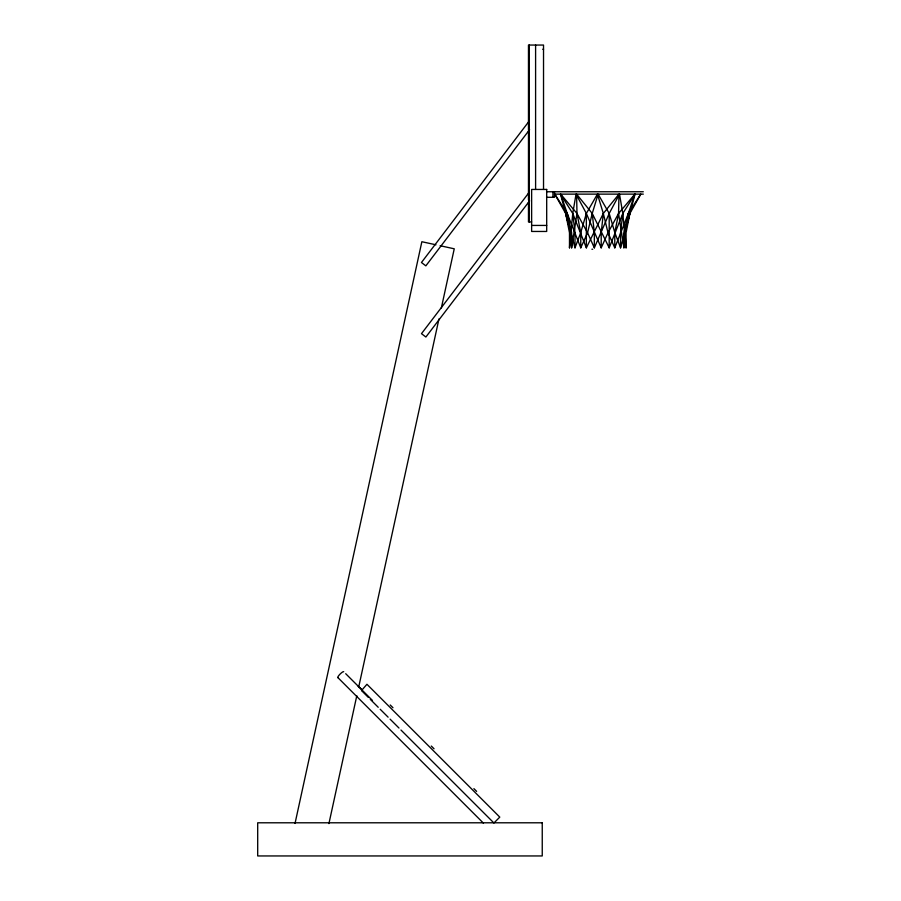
<?xml version="1.0" encoding="UTF-8"?>
<svg xmlns="http://www.w3.org/2000/svg" width="901" height="901" viewBox="0 0 901 901"><rect width="100%" height="100%" fill="white"/><g stroke="black" fill="none" stroke-linecap="round" stroke-linejoin="round"><path stroke-width="1.35" d="M614.786 247.831L614.786 232.773L618.57 213.458L618.964 194.132L603.321 213.458L586.348 247.831L572.754 213.458L560.501 194.132L574.996 247.831L580.672 232.773L586.348 213.458L597.431 194.132L603.321 213.458L607.995 232.773L614.786 247.831L628.335 213.458L634.867 194.132L618.57 213.458L607.995 232.773L601.204 247.831L586.348 213.458L576.032 194.132L572.754 213.458L569.488 247.831L569.488 232.773L565.67 213.458L554.768 194.132L567.225 213.458L580.762 247.831L587.553 232.773L592.239 213.458L598.118 194.132L609.2 213.458L614.876 232.773L620.552 247.831L635.047 194.132L622.794 213.458L609.2 247.831L592.239 213.458L576.595 194.132L576.978 213.458L580.762 232.773L580.762 247.831M569.488 247.831L570.558 232.773L567.225 213.458L560.681 194.132L576.978 213.458L587.553 232.773L594.345 247.831L609.2 213.458L619.516 194.132L622.794 213.458L626.06 247.831L626.06 232.773L629.889 213.458L640.78 194.132L628.335 213.458L623.909 232.773L623.909 247.831L618.57 213.458M623.909 247.831L624.99 232.773L628.335 213.458M603.321 213.458L601.204 232.773L601.204 247.831M622.794 213.458L620.552 232.773L620.552 247.831M565.67 213.458L570.558 232.773L571.639 247.831L576.978 213.458M295.032 823.424L421.859 241.727L435.96 244.802M328.921 823.604L356.807 695.718M358.609 687.463L438.956 318.931M441.355 307.928L454.25 248.8L440.15 245.725M629.889 213.458L624.99 232.773L626.06 247.831M529.597 129.665L425.846 265.851L421.454 262.506L528.594 121.849L529.247 122.345M529.63 200.822L425.88 337.019L421.488 333.663L528.639 193.017L529.281 193.501M542.74 49.251L543.528 49.251M546.558 191.755L643.303 191.755M554.487 194.132L643.303 194.132M546.558 197.296L554.487 197.296L554.487 191.755M531.635 221.939L528.47 221.939L528.47 202.286M531.635 225.43L546.693 225.43M591.901 249.228L592.7 249.228M528.493 193.174L529.146 193.659M390.234 704.987L392.971 707.724M431.297 746.039L434.034 748.776M473.903 788.645L476.629 791.382M357.934 685.841L361.909 689.806M345.702 673.7L372.451 700.449M361.504 690.56L366.944 684.276L499.785 817.117L493.928 822.985L400.968 730.024M361.729 690.785L362.326 691.382M362.675 691.731L368.34 697.397M370.322 699.379L378.229 707.285M380.199 709.267L388.117 717.173M390.088 719.144L398.985 728.042M337.864 677.586L483.454 823.176M567.225 213.458L571.639 232.773L571.639 247.831M572.754 213.458L574.996 232.773L574.996 247.831M592.239 213.458L594.345 232.773L594.345 247.831M609.2 213.458L609.2 247.831M586.348 213.458L586.348 247.831M552.944 191.755L552.944 197.296M543.528 189.447L543.528 45.05L528.47 45.05L528.47 129.789M535.599 45.05L535.599 189.447M529.259 45.05L529.259 221.939M528.47 130.69L528.47 200.011M338.134 677.653A4.145 0.901 -45 0 1 339.778 674.398A4.145 0.901 -45 0 1 343.72 671.729M546.693 189.447L531.635 189.447L531.635 231.456L546.693 231.456L546.693 189.447M542.244 822.793L257.697 822.793L257.697 855.95L542.244 855.95L542.244 822.793"/></g></svg>
